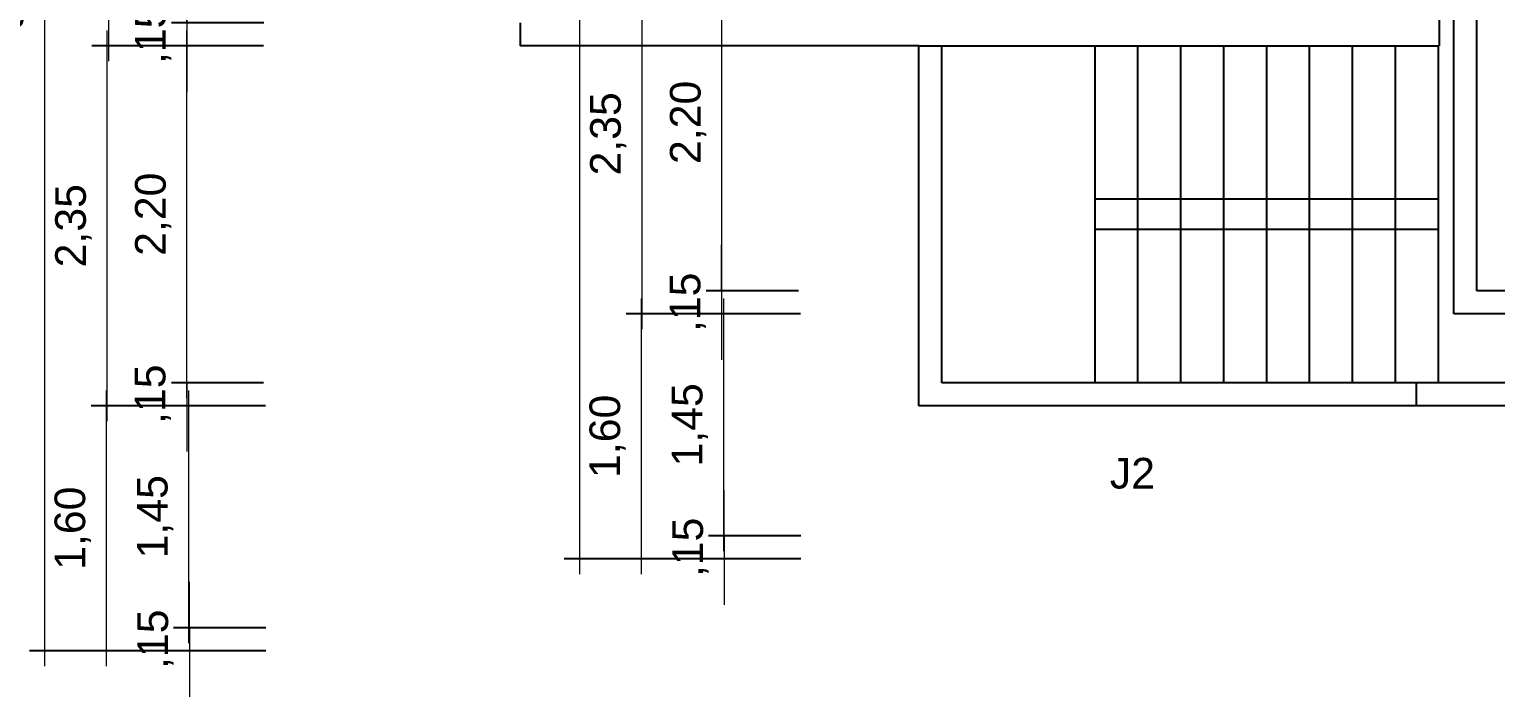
# Model space of a CAD drawing. Header units: metres. Extents: x -81278067020 to 164, y -22607194416 to 57.
# Drawn here: x -81278031.70195 to -81278031.69238, y -22607171.05747 to -22607171.05311 of the extents above; entities that cross this region are included whole.
import ezdxf
from ezdxf.enums import TextEntityAlignment as Align

# ---------------------------------------------------------------- set-up
doc = ezdxf.new("R2010")
doc.units = ezdxf.units.M
doc.header["$LTSCALE"] = 0.25
for name, color, linetype in [('ARQ_ALV CT', 5, 'Continuous'), ('ARQ_PISO', 1, 'Continuous'), ('SIMB_TXT', 1, 'Continuous')]:
    doc.layers.add(name, color=color, linetype=linetype)
doc.layers.add('ARQ_COTA_AZUL', color=5, linetype='Continuous', lineweight=20, true_color=0x0000ff)
doc.styles.add('cota', font='arial.ttf')
doc.styles.add('SIMB', font='arial.ttf')
doc.dimstyles.new('Info 01 - annot', dxfattribs={"dimtxt": 2, "dimasz": 3, "dimexe": 1, "dimexo": 1, "dimgap": 1, "dimtad": 1, "dimzin": 4, "dimtxsty": 'cota', "dimblk": 'DOTSMALL', "dimcen": 2, "dimdle": 1, "dimclrd": 256, "dimclre": 256, "dimclrt": 1, "dimazin": 2, "dimtfac": 0.09, "dimtix": 1, "dimtmove": 2, "dimatfit": 2, "dimfxl": 5, "dimfxlon": 1, "dimtolj": 1, "dimtzin": 4, "dimlwd": -1, "dimarcsym": 1})

# ---------------------------------------------------------------- blocks, each defined once
blk = doc.blocks.new('COD_ESQ')
at = {"layer": 'SIMB_TXT', "style": 'SIMB'}
blk.add_attdef('CDESQ', text='', height=2, dxfattribs=at).set_placement((0, 0), align=Align.MIDDLE_CENTER)
blk = doc.blocks.new('_DotSmall')
at = {"color": 0, "linetype": 'ByBlock', "const_width": 0.5}
blk.add_lwpolyline([(-0.0625, 0, 1), (0.0625, 0, 1)], format="xyb", close=True, dxfattribs=at)
blk = doc.blocks.new('*D251')
at = {"layer": 'ARQ_COTA_AZUL', "transparency": 16777216}
blk.add_line((-81278067.0556802, -22607194.4240452), (-81278067.0556802, -22607194.4328952), dxfattribs=at)
at = {"layer": 'ARQ_COTA_AZUL', "lineweight": -2, "transparency": 16777216}
for p, q in [((-81278067.0551802, -22607194.4241452), (-81278067.0557802, -22607194.4241452)), ((-81278067.0551802, -22607194.4327952), (-81278067.0557802, -22607194.4327952))]:
    blk.add_line(p, q, dxfattribs=at)
at = {"layer": 'ARQ_COTA_AZUL', "transparency": 16777216, "xscale": 0.3, "yscale": 0.3, "zscale": 0.3}
for p, rotation in [((-81278067055.6802216, -22607194424.1452293), 90), ((-81278067055.6802216, -22607194432.7952309), 270)]:
    blk.add_blockref('_DotSmall', p, dxfattribs=dict(at, rotation=rotation))
at = {"layer": 'ARQ_COTA_AZUL', "color": 1, "transparency": 16777216, "insert": (-81278067.0559004, -22607194.4284702), "char_height": 0.0002, "attachment_point": 5, "rotation": 90, "style": 'cota'}
blk.add_mtext('\\A1;8,65', dxfattribs=at)
blk = doc.blocks.new('*D256')
at = {"layer": 'ARQ_COTA_AZUL', "transparency": 16777216}
blk.add_line((-81278067.055277, -22607194.4328952), (-81278067.055277, -22607194.4310952), dxfattribs=at)
at = {"layer": 'ARQ_COTA_AZUL', "lineweight": -2, "transparency": 16777216}
for p, q in [((-81278067.054777, -22607194.4311952), (-81278067.055377, -22607194.4311952)), ((-81278067.054777, -22607194.4327952), (-81278067.055377, -22607194.4327952))]:
    blk.add_line(p, q, dxfattribs=at)
at = {"layer": 'ARQ_COTA_AZUL', "transparency": 16777216, "xscale": 0.3, "yscale": 0.3, "zscale": 0.3}
for p, rotation in [((-81278067055.2769775, -22607194431.1952286), 90), ((-81278067055.2769775, -22607194432.7952309), 270)]:
    blk.add_blockref('_DotSmall', p, dxfattribs=dict(at, rotation=rotation))
at = {"layer": 'ARQ_COTA_AZUL', "color": 1, "transparency": 16777216, "insert": (-81278067.0554972, -22607194.4319952), "char_height": 0.0002, "attachment_point": 5, "rotation": 90, "style": 'cota'}
blk.add_mtext('\\A1;1,60', dxfattribs=at)
blk = doc.blocks.new('*D257')
at = {"layer": 'ARQ_COTA_AZUL', "transparency": 16777216}
blk.add_line((-81278067.0552727, -22607194.4312952), (-81278067.0552727, -22607194.4287452), dxfattribs=at)
at = {"layer": 'ARQ_COTA_AZUL', "lineweight": -2, "transparency": 16777216}
for p, q in [((-81278067.0547727, -22607194.4288452), (-81278067.0553727, -22607194.4288452)), ((-81278067.0547727, -22607194.4311952), (-81278067.0553727, -22607194.4311952))]:
    blk.add_line(p, q, dxfattribs=at)
at = {"layer": 'ARQ_COTA_AZUL', "transparency": 16777216, "xscale": 0.3, "yscale": 0.3, "zscale": 0.3}
for p, rotation in [((-81278067055.2726898, -22607194428.8452301), 90), ((-81278067055.2726898, -22607194431.1952286), 270)]:
    blk.add_blockref('_DotSmall', p, dxfattribs=dict(at, rotation=rotation))
at = {"layer": 'ARQ_COTA_AZUL', "color": 1, "transparency": 16777216, "insert": (-81278067.0554929, -22607194.4300202), "char_height": 0.0002, "attachment_point": 5, "rotation": 90, "style": 'cota'}
blk.add_mtext('\\A1;2,35', dxfattribs=at)
blk = doc.blocks.new('*D259')
at = {"layer": 'ARQ_COTA_AZUL', "transparency": 16777216}
for p, q in [((-81278067.0547361, -22607194.4326452), (-81278067.0547361, -22607194.4323452)), ((-81278067.0547361, -22607194.4326452), (-81278067.0547361, -22607194.4327952)), ((-81278067.0547361, -22607194.4327952), (-81278067.0547361, -22607194.4330952))]:
    blk.add_line(p, q, dxfattribs=at)
at = {"layer": 'ARQ_COTA_AZUL', "lineweight": -2, "transparency": 16777216}
for p, q in [((-81278067.0542361, -22607194.4326452), (-81278067.0548361, -22607194.4326452)), ((-81278067.0542361, -22607194.4327952), (-81278067.0548361, -22607194.4327952))]:
    blk.add_line(p, q, dxfattribs=at)
at = {"layer": 'ARQ_COTA_AZUL', "transparency": 16777216, "xscale": 0.3, "yscale": 0.3, "zscale": 0.3}
for p, rotation in [((-81278067054.7361145, -22607194432.6452293), 270), ((-81278067054.7361145, -22607194432.7952309), 90)]:
    blk.add_blockref('_DotSmall', p, dxfattribs=dict(at, rotation=rotation))
at = {"layer": 'ARQ_COTA_AZUL', "color": 1, "transparency": 16777216, "insert": (-81278067.0549563, -22607194.4327202), "char_height": 0.0002, "attachment_point": 5, "rotation": 90, "style": 'cota'}
blk.add_mtext('\\A1;,15', dxfattribs=at)
blk = doc.blocks.new('*D260')
at = {"layer": 'ARQ_COTA_AZUL', "transparency": 16777216}
blk.add_line((-81278067.0547397, -22607194.4327452), (-81278067.0547397, -22607194.4310952), dxfattribs=at)
at = {"layer": 'ARQ_COTA_AZUL', "lineweight": -2, "transparency": 16777216}
for p, q in [((-81278067.0542397, -22607194.4311952), (-81278067.0548397, -22607194.4311952)), ((-81278067.0542397, -22607194.4326452), (-81278067.0548397, -22607194.4326452))]:
    blk.add_line(p, q, dxfattribs=at)
at = {"layer": 'ARQ_COTA_AZUL', "transparency": 16777216, "xscale": 0.3, "yscale": 0.3, "zscale": 0.3}
for p, rotation in [((-81278067054.7397308, -22607194431.1952286), 90), ((-81278067054.7397308, -22607194432.6452293), 270)]:
    blk.add_blockref('_DotSmall', p, dxfattribs=dict(at, rotation=rotation))
at = {"layer": 'ARQ_COTA_AZUL', "color": 1, "transparency": 16777216, "insert": (-81278067.0549599, -22607194.4319202), "char_height": 0.0002, "attachment_point": 5, "rotation": 90, "style": 'cota'}
blk.add_mtext('\\A1;1,45', dxfattribs=at)
blk = doc.blocks.new('*D261')
at = {"layer": 'ARQ_COTA_AZUL', "transparency": 16777216}
for p, q in [((-81278067.0547535, -22607194.4310452), (-81278067.0547535, -22607194.4307452)), ((-81278067.0547535, -22607194.4310452), (-81278067.0547535, -22607194.4311952)), ((-81278067.0547535, -22607194.4311952), (-81278067.0547535, -22607194.4314952))]:
    blk.add_line(p, q, dxfattribs=at)
at = {"layer": 'ARQ_COTA_AZUL', "lineweight": -2, "transparency": 16777216}
for p, q in [((-81278067.0542535, -22607194.4310452), (-81278067.0548535, -22607194.4310452)), ((-81278067.0542535, -22607194.4311952), (-81278067.0548535, -22607194.4311952))]:
    blk.add_line(p, q, dxfattribs=at)
at = {"layer": 'ARQ_COTA_AZUL', "transparency": 16777216, "xscale": 0.3, "yscale": 0.3, "zscale": 0.3}
for p, rotation in [((-81278067054.7534637, -22607194431.0452309), 270), ((-81278067054.7534637, -22607194431.1952286), 90)]:
    blk.add_blockref('_DotSmall', p, dxfattribs=dict(at, rotation=rotation))
at = {"layer": 'ARQ_COTA_AZUL', "color": 1, "transparency": 16777216, "insert": (-81278067.0549736, -22607194.4311202), "char_height": 0.0002, "attachment_point": 5, "rotation": 90, "style": 'cota'}
blk.add_mtext('\\A1;,15', dxfattribs=at)
blk = doc.blocks.new('*D262')
at = {"layer": 'ARQ_COTA_AZUL', "transparency": 16777216}
blk.add_line((-81278067.0547517, -22607194.4311452), (-81278067.0547517, -22607194.4287452), dxfattribs=at)
at = {"layer": 'ARQ_COTA_AZUL', "lineweight": -2, "transparency": 16777216}
for p, q in [((-81278067.0542517, -22607194.4288452), (-81278067.0548517, -22607194.4288452)), ((-81278067.0542517, -22607194.4310452), (-81278067.0548517, -22607194.4310452))]:
    blk.add_line(p, q, dxfattribs=at)
at = {"layer": 'ARQ_COTA_AZUL', "transparency": 16777216, "xscale": 0.3, "yscale": 0.3, "zscale": 0.3}
for p, rotation in [((-81278067054.7517242, -22607194428.8452301), 90), ((-81278067054.7517242, -22607194431.0452309), 270)]:
    blk.add_blockref('_DotSmall', p, dxfattribs=dict(at, rotation=rotation))
at = {"layer": 'ARQ_COTA_AZUL', "color": 1, "transparency": 16777216, "insert": (-81278067.0549719, -22607194.4299452), "char_height": 0.0002, "attachment_point": 5, "rotation": 90, "style": 'cota'}
blk.add_mtext('\\A1;2,20', dxfattribs=at)
blk = doc.blocks.new('*D263')
at = {"layer": 'ARQ_COTA_AZUL', "transparency": 16777216}
for p, q in [((-81278067.0547517, -22607194.4286952), (-81278067.0547517, -22607194.4283952)), ((-81278067.0547517, -22607194.4286952), (-81278067.0547517, -22607194.4288452)), ((-81278067.0547517, -22607194.4288452), (-81278067.0547517, -22607194.4291452))]:
    blk.add_line(p, q, dxfattribs=at)
at = {"layer": 'ARQ_COTA_AZUL', "lineweight": -2, "transparency": 16777216}
for p, q in [((-81278067.0542517, -22607194.4286952), (-81278067.0548517, -22607194.4286952)), ((-81278067.0542517, -22607194.4288452), (-81278067.0548517, -22607194.4288452))]:
    blk.add_line(p, q, dxfattribs=at)
at = {"layer": 'ARQ_COTA_AZUL', "transparency": 16777216, "xscale": 0.3, "yscale": 0.3, "zscale": 0.3}
for p, rotation in [((-81278067054.7517242, -22607194428.6952286), 270), ((-81278067054.7517242, -22607194428.8452301), 90)]:
    blk.add_blockref('_DotSmall', p, dxfattribs=dict(at, rotation=rotation))
at = {"layer": 'ARQ_COTA_AZUL', "color": 1, "transparency": 16777216, "insert": (-81278067.0549719, -22607194.4287702), "char_height": 0.0002, "attachment_point": 5, "rotation": 90, "style": 'cota'}
blk.add_mtext('\\A1;,15', dxfattribs=at)
blk = doc.blocks.new('*D264')
at = {"layer": 'ARQ_COTA_AZUL', "transparency": 16777216}
blk.add_line((-81278067.0547496, -22607194.4287952), (-81278067.0547496, -22607194.4275452), dxfattribs=at)
at = {"layer": 'ARQ_COTA_AZUL', "lineweight": -2, "transparency": 16777216}
for p, q in [((-81278067.0542496, -22607194.4276452), (-81278067.0548496, -22607194.4276452)), ((-81278067.0542496, -22607194.4286952), (-81278067.0548496, -22607194.4286952))]:
    blk.add_line(p, q, dxfattribs=at)
at = {"layer": 'ARQ_COTA_AZUL', "transparency": 16777216, "xscale": 0.3, "yscale": 0.3, "zscale": 0.3}
for p, rotation in [((-81278067054.7496033, -22607194427.6452293), 90), ((-81278067054.7496033, -22607194428.6952286), 270)]:
    blk.add_blockref('_DotSmall', p, dxfattribs=dict(at, rotation=rotation))
at = {"layer": 'ARQ_COTA_AZUL', "color": 1, "transparency": 16777216, "insert": (-81278067.0549698, -22607194.4281702), "char_height": 0.0002, "attachment_point": 5, "rotation": 90, "style": 'cota'}
blk.add_mtext('\\A1;1,05', dxfattribs=at)
blk = doc.blocks.new('*D253')
at = {"layer": 'ARQ_COTA_AZUL', "transparency": 16777216}
blk.add_line((-81278067.0552616, -22607194.4289452), (-81278067.0552616, -22607194.4252452), dxfattribs=at)
at = {"layer": 'ARQ_COTA_AZUL', "lineweight": -2, "transparency": 16777216}
for p, q in [((-81278067.0547616, -22607194.4253452), (-81278067.0553616, -22607194.4253452)), ((-81278067.0547616, -22607194.4288452), (-81278067.0553616, -22607194.4288452))]:
    blk.add_line(p, q, dxfattribs=at)
at = {"layer": 'ARQ_COTA_AZUL', "transparency": 16777216, "xscale": 0.3, "yscale": 0.3, "zscale": 0.3}
for p, rotation in [((-81278067055.2616425, -22607194425.3452301), 90), ((-81278067055.2616425, -22607194428.8452301), 270)]:
    blk.add_blockref('_DotSmall', p, dxfattribs=dict(at, rotation=rotation))
at = {"layer": 'ARQ_COTA_AZUL', "color": 1, "transparency": 16777216, "insert": (-81278067.0554818, -22607194.4270952), "char_height": 0.0002, "attachment_point": 5, "rotation": 90, "style": 'cota'}
blk.add_mtext('\\A1;3,50', dxfattribs=at)
blk = doc.blocks.new('*D319')
at = {"layer": 'ARQ_COTA_AZUL', "transparency": 16777216}
blk.add_line((-81278067.0521902, -22607194.4234452), (-81278067.0521902, -22607194.4322952), dxfattribs=at)
at = {"layer": 'ARQ_COTA_AZUL', "lineweight": -2, "transparency": 16777216}
for p, q in [((-81278067.0516902, -22607194.4235452), (-81278067.0522902, -22607194.4235452)), ((-81278067.0516902, -22607194.4321952), (-81278067.0522902, -22607194.4321952))]:
    blk.add_line(p, q, dxfattribs=at)
at = {"layer": 'ARQ_COTA_AZUL', "transparency": 16777216, "xscale": 0.3, "yscale": 0.3, "zscale": 0.3}
for p, rotation in [((-81278067052.1901855, -22607194423.5452309), 90), ((-81278067052.1901855, -22607194432.1952286), 270)]:
    blk.add_blockref('_DotSmall', p, dxfattribs=dict(at, rotation=rotation))
at = {"layer": 'ARQ_COTA_AZUL', "color": 1, "transparency": 16777216, "insert": (-81278067.0524103, -22607194.4278702), "char_height": 0.0002, "attachment_point": 5, "rotation": 90, "style": 'cota'}
blk.add_mtext('\\A1;8,65', dxfattribs=at)
blk = doc.blocks.new('*D320')
at = {"layer": 'ARQ_COTA_AZUL', "transparency": 16777216}
blk.add_line((-81278067.0517869, -22607194.4322952), (-81278067.0517869, -22607194.4304952), dxfattribs=at)
at = {"layer": 'ARQ_COTA_AZUL', "lineweight": -2, "transparency": 16777216}
for p, q in [((-81278067.0512869, -22607194.4305952), (-81278067.0518869, -22607194.4305952)), ((-81278067.0512869, -22607194.4321952), (-81278067.0518869, -22607194.4321952))]:
    blk.add_line(p, q, dxfattribs=at)
at = {"layer": 'ARQ_COTA_AZUL', "transparency": 16777216, "xscale": 0.3, "yscale": 0.3, "zscale": 0.3}
for p, rotation in [((-81278067051.7869415, -22607194430.5952301), 90), ((-81278067051.7869415, -22607194432.1952286), 270)]:
    blk.add_blockref('_DotSmall', p, dxfattribs=dict(at, rotation=rotation))
at = {"layer": 'ARQ_COTA_AZUL', "color": 1, "transparency": 16777216, "insert": (-81278067.0520071, -22607194.4313952), "char_height": 0.0002, "attachment_point": 5, "rotation": 90, "style": 'cota'}
blk.add_mtext('\\A1;1,60', dxfattribs=at)
blk = doc.blocks.new('*D321')
at = {"layer": 'ARQ_COTA_AZUL', "transparency": 16777216}
blk.add_line((-81278067.0517827, -22607194.4306952), (-81278067.0517827, -22607194.4281452), dxfattribs=at)
at = {"layer": 'ARQ_COTA_AZUL', "lineweight": -2, "transparency": 16777216}
for p, q in [((-81278067.0512827, -22607194.4282452), (-81278067.0518827, -22607194.4282452)), ((-81278067.0512827, -22607194.4305952), (-81278067.0518827, -22607194.4305952))]:
    blk.add_line(p, q, dxfattribs=at)
at = {"layer": 'ARQ_COTA_AZUL', "transparency": 16777216, "xscale": 0.3, "yscale": 0.3, "zscale": 0.3}
for p, rotation in [((-81278067051.7826538, -22607194428.2452316), 90), ((-81278067051.7826538, -22607194430.5952301), 270)]:
    blk.add_blockref('_DotSmall', p, dxfattribs=dict(at, rotation=rotation))
at = {"layer": 'ARQ_COTA_AZUL', "color": 1, "transparency": 16777216, "insert": (-81278067.0520028, -22607194.4294202), "char_height": 0.0002, "attachment_point": 5, "rotation": 90, "style": 'cota'}
blk.add_mtext('\\A1;2,35', dxfattribs=at)
blk = doc.blocks.new('*D323')
at = {"layer": 'ARQ_COTA_AZUL', "transparency": 16777216}
for p, q in [((-81278067.0512461, -22607194.4320452), (-81278067.0512461, -22607194.4317452)), ((-81278067.0512461, -22607194.4320452), (-81278067.0512461, -22607194.4321952)), ((-81278067.0512461, -22607194.4321952), (-81278067.0512461, -22607194.4324952))]:
    blk.add_line(p, q, dxfattribs=at)
at = {"layer": 'ARQ_COTA_AZUL', "lineweight": -2, "transparency": 16777216}
for p, q in [((-81278067.0507461, -22607194.4320452), (-81278067.0513461, -22607194.4320452)), ((-81278067.0507461, -22607194.4321952), (-81278067.0513461, -22607194.4321952))]:
    blk.add_line(p, q, dxfattribs=at)
at = {"layer": 'ARQ_COTA_AZUL', "transparency": 16777216, "xscale": 0.3, "yscale": 0.3, "zscale": 0.3}
for p, rotation in [((-81278067051.2460785, -22607194432.0452309), 270), ((-81278067051.2460785, -22607194432.1952286), 90)]:
    blk.add_blockref('_DotSmall', p, dxfattribs=dict(at, rotation=rotation))
at = {"layer": 'ARQ_COTA_AZUL', "color": 1, "transparency": 16777216, "insert": (-81278067.0514663, -22607194.4321202), "char_height": 0.0002, "attachment_point": 5, "rotation": 90, "style": 'cota'}
blk.add_mtext('\\A1;,15', dxfattribs=at)
blk = doc.blocks.new('*D324')
at = {"layer": 'ARQ_COTA_AZUL', "transparency": 16777216}
blk.add_line((-81278067.0512497, -22607194.4321452), (-81278067.0512497, -22607194.4304952), dxfattribs=at)
at = {"layer": 'ARQ_COTA_AZUL', "lineweight": -2, "transparency": 16777216}
for p, q in [((-81278067.0507497, -22607194.4305952), (-81278067.0513497, -22607194.4305952)), ((-81278067.0507497, -22607194.4320452), (-81278067.0513497, -22607194.4320452))]:
    blk.add_line(p, q, dxfattribs=at)
at = {"layer": 'ARQ_COTA_AZUL', "transparency": 16777216, "xscale": 0.3, "yscale": 0.3, "zscale": 0.3}
for p, rotation in [((-81278067051.2496948, -22607194430.5952301), 90), ((-81278067051.2496948, -22607194432.0452309), 270)]:
    blk.add_blockref('_DotSmall', p, dxfattribs=dict(at, rotation=rotation))
at = {"layer": 'ARQ_COTA_AZUL', "color": 1, "transparency": 16777216, "insert": (-81278067.0514699, -22607194.4313202), "char_height": 0.0002, "attachment_point": 5, "rotation": 90, "style": 'cota'}
blk.add_mtext('\\A1;1,45', dxfattribs=at)
blk = doc.blocks.new('*D325')
at = {"layer": 'ARQ_COTA_AZUL', "transparency": 16777216}
for p, q in [((-81278067.0512634, -22607194.4304452), (-81278067.0512634, -22607194.4301452)), ((-81278067.0512634, -22607194.4304452), (-81278067.0512634, -22607194.4305952)), ((-81278067.0512634, -22607194.4305952), (-81278067.0512634, -22607194.4308952))]:
    blk.add_line(p, q, dxfattribs=at)
at = {"layer": 'ARQ_COTA_AZUL', "lineweight": -2, "transparency": 16777216}
for p, q in [((-81278067.0507634, -22607194.4304452), (-81278067.0513634, -22607194.4304452)), ((-81278067.0507634, -22607194.4305952), (-81278067.0513634, -22607194.4305952))]:
    blk.add_line(p, q, dxfattribs=at)
at = {"layer": 'ARQ_COTA_AZUL', "transparency": 16777216, "xscale": 0.3, "yscale": 0.3, "zscale": 0.3}
for p, rotation in [((-81278067051.2634277, -22607194430.4452286), 270), ((-81278067051.2634277, -22607194430.5952301), 90)]:
    blk.add_blockref('_DotSmall', p, dxfattribs=dict(at, rotation=rotation))
at = {"layer": 'ARQ_COTA_AZUL', "color": 1, "transparency": 16777216, "insert": (-81278067.0514836, -22607194.4305202), "char_height": 0.0002, "attachment_point": 5, "rotation": 90, "style": 'cota'}
blk.add_mtext('\\A1;,15', dxfattribs=at)
blk = doc.blocks.new('*D326')
at = {"layer": 'ARQ_COTA_AZUL', "transparency": 16777216}
blk.add_line((-81278067.0512617, -22607194.4305452), (-81278067.0512617, -22607194.4281452), dxfattribs=at)
at = {"layer": 'ARQ_COTA_AZUL', "lineweight": -2, "transparency": 16777216}
for p, q in [((-81278067.0507617, -22607194.4282452), (-81278067.0513617, -22607194.4282452)), ((-81278067.0507617, -22607194.4304452), (-81278067.0513617, -22607194.4304452))]:
    blk.add_line(p, q, dxfattribs=at)
at = {"layer": 'ARQ_COTA_AZUL', "transparency": 16777216, "xscale": 0.3, "yscale": 0.3, "zscale": 0.3}
for p, rotation in [((-81278067051.2616882, -22607194428.2452316), 90), ((-81278067051.2616882, -22607194430.4452286), 270)]:
    blk.add_blockref('_DotSmall', p, dxfattribs=dict(at, rotation=rotation))
at = {"layer": 'ARQ_COTA_AZUL', "color": 1, "transparency": 16777216, "insert": (-81278067.0514819, -22607194.4293452), "char_height": 0.0002, "attachment_point": 5, "rotation": 90, "style": 'cota'}
blk.add_mtext('\\A1;2,20', dxfattribs=at)
blk = doc.blocks.new('blocos_diversos')
at = {"layer": 'ARQ_ALV CT'}
for p, q in [((-81278067.0464867, -22607194.4305952), (-81278067.0464867, -22607194.4282452)), ((-81278067.0463367, -22607194.4304452), (-81278067.0463367, -22607194.4282452)), ((-81278067.0465811, -22607194.4285952), (-81278067.0465811, -22607194.4288452)), ((-81278067.0525767, -22607194.4286952), (-81278067.0525767, -22607194.4288452)), ((-81278067.0499767, -22607194.4288452), (-81278067.0525767, -22607194.4288452)), ((-81278067.0499767, -22607194.4311952), (-81278067.0499767, -22607194.4288452)), ((-81278067.0499767, -22607194.4288452), (-81278067.0498267, -22607194.4288452)), ((-81278067.0498267, -22607194.4310452), (-81278067.0498267, -22607194.4288452)), ((-81278067.0498267, -22607194.4288452), (-81278067.0467311, -22607194.4288452)), ((-81278067.0488267, -22607194.4310452), (-81278067.0488267, -22607194.4288452)), ((-81278067.0485467, -22607194.4310452), (-81278067.0485467, -22607194.4288452)), ((-81278067.0482667, -22607194.4310452), (-81278067.0482667, -22607194.4288452)), ((-81278067.0479867, -22607194.4310452), (-81278067.0479867, -22607194.4288452)), ((-81278067.0477067, -22607194.4310452), (-81278067.0477067, -22607194.4288452)), ((-81278067.0474267, -22607194.4310452), (-81278067.0474267, -22607194.4288452)), ((-81278067.0471467, -22607194.4310452), (-81278067.0471467, -22607194.4288452)), ((-81278067.0468667, -22607194.4310452), (-81278067.0468667, -22607194.4288452)), ((-81278067.0467311, -22607194.4288452), (-81278067.0465811, -22607194.4288452)), ((-81278067.0465867, -22607194.4310452), (-81278067.0465867, -22607194.4288452)), ((-81278067.0488267, -22607194.4298452), (-81278067.0465867, -22607194.4298452)), ((-81278067.0465867, -22607194.4300452), (-81278067.0488267, -22607194.4300452)), ((-81278067.0399367, -22607194.4304452), (-81278067.0463367, -22607194.4304452)), ((-81278067.0400867, -22607194.4305952), (-81278067.0464867, -22607194.4305952)), ((-81278067.0434267, -22607194.4310452), (-81278067.0498267, -22607194.4310452)), ((-81278067.0467311, -22607194.4310452), (-81278067.0467311, -22607194.4311952)), ((-81278067.0435767, -22607194.4311952), (-81278067.0499767, -22607194.4311952))]:
    blk.add_line(p, q, dxfattribs=at)
ref = blk.add_blockref('COD_ESQ', (-81278067048.5831299, -22607194431.6359596), dxfattribs=dict(at, xscale=0.1, yscale=0.1, zscale=0.1))
ref.add_attrib('CDESQ', 'J2', dxfattribs={"layer": 'SIMB_TXT', "height": 0.0002, "style": 'SIMB'}).set_placement((-81278067.0485831, -22607194.431636), align=Align.MIDDLE_CENTER)
at = {"layer": 'ARQ_COTA_AZUL'}
for base, p1, p2, picture, middle in [((-81278067.0521902, -22607194.4321952), (-81278067.0490867, -22607194.4235452), (-81278067.0490867, -22607194.4321952), '*D319', (-81278067.0524103, -22607194.4278702)), ((-81278067.0556802, -22607194.4327952), (-81278067.0525767, -22607194.4241452), (-81278067.0525767, -22607194.4327952), '*D251', (-81278067.0559004, -22607194.4284702)), ((-81278067.0552616, -22607194.4253452), (-81278067.0525767, -22607194.4288452), (-81278067.0525767, -22607194.4253452), '*D253', (-81278067.0554818, -22607194.4270952)), ((-81278067.0547496, -22607194.4276452), (-81278067.052978, -22607194.4286952), (-81278067.052978, -22607194.4276452), '*D264', (-81278067.0549698, -22607194.4281702)), ((-81278067.0517827, -22607194.4282452), (-81278067.0464867, -22607194.4305952), (-81278067.0464867, -22607194.4282452), '*D321', (-81278067.0520028, -22607194.4294202)), ((-81278067.0512617, -22607194.4282452), (-81278067.0463367, -22607194.4304452), (-81278067.0463367, -22607194.4282452), '*D326', (-81278067.0514819, -22607194.4293452)), ((-81278067.0547517, -22607194.4288452), (-81278067.0525767, -22607194.4286952), (-81278067.0525767, -22607194.4288452), '*D263', (-81278067.0549719, -22607194.4287702)), ((-81278067.0552727, -22607194.4288452), (-81278067.0499767, -22607194.4311952), (-81278067.0499767, -22607194.4288452), '*D257', (-81278067.0554929, -22607194.4300202)), ((-81278067.0547517, -22607194.4288452), (-81278067.0498267, -22607194.4310452), (-81278067.0498267, -22607194.4288452), '*D262', (-81278067.0549719, -22607194.4299452)), ((-81278067.0512634, -22607194.4305952), (-81278067.0463367, -22607194.4304452), (-81278067.0463367, -22607194.4305952), '*D325', (-81278067.0514836, -22607194.4305202)), ((-81278067.0517869, -22607194.4305952), (-81278067.0400867, -22607194.4321952), (-81278067.0400867, -22607194.4305952), '*D320', (-81278067.0520071, -22607194.4313952)), ((-81278067.0512497, -22607194.4305952), (-81278067.0400867, -22607194.4320452), (-81278067.0400867, -22607194.4305952), '*D324', (-81278067.0514699, -22607194.4313202)), ((-81278067.0547535, -22607194.4311952), (-81278067.0498267, -22607194.4310452), (-81278067.0498267, -22607194.4311952), '*D261', (-81278067.0549736, -22607194.4311202)), ((-81278067.055277, -22607194.4311952), (-81278067.0435767, -22607194.4327952), (-81278067.0435767, -22607194.4311952), '*D256', (-81278067.0554972, -22607194.4319952)), ((-81278067.0547397, -22607194.4311952), (-81278067.0435767, -22607194.4326452), (-81278067.0435767, -22607194.4311952), '*D260', (-81278067.0549599, -22607194.4319202)), ((-81278067.0512461, -22607194.4321952), (-81278067.0398367, -22607194.4320452), (-81278067.0398367, -22607194.4321952), '*D323', (-81278067.0514663, -22607194.4321202)), ((-81278067.0547361, -22607194.4327952), (-81278067.0433267, -22607194.4326452), (-81278067.0433267, -22607194.4327952), '*D259', (-81278067.0549563, -22607194.4327202))]:
    dim = blk.add_linear_dim(base=base, p1=p1, p2=p2, angle=90, dimstyle='Info 01 - annot', dxfattribs=at)
    dim.commit()
    dim.dimension.update_dxf_attribs({"geometry": picture, "text_midpoint": middle})

msp = doc.modelspace()

# ---------------------------------------------------------------- block references
at = {"layer": 'ARQ_PISO'}
msp.add_blockref('blocos_diversos', (35.3538329, 23.3756253), dxfattribs=at)

doc.saveas('drawing.dxf')
